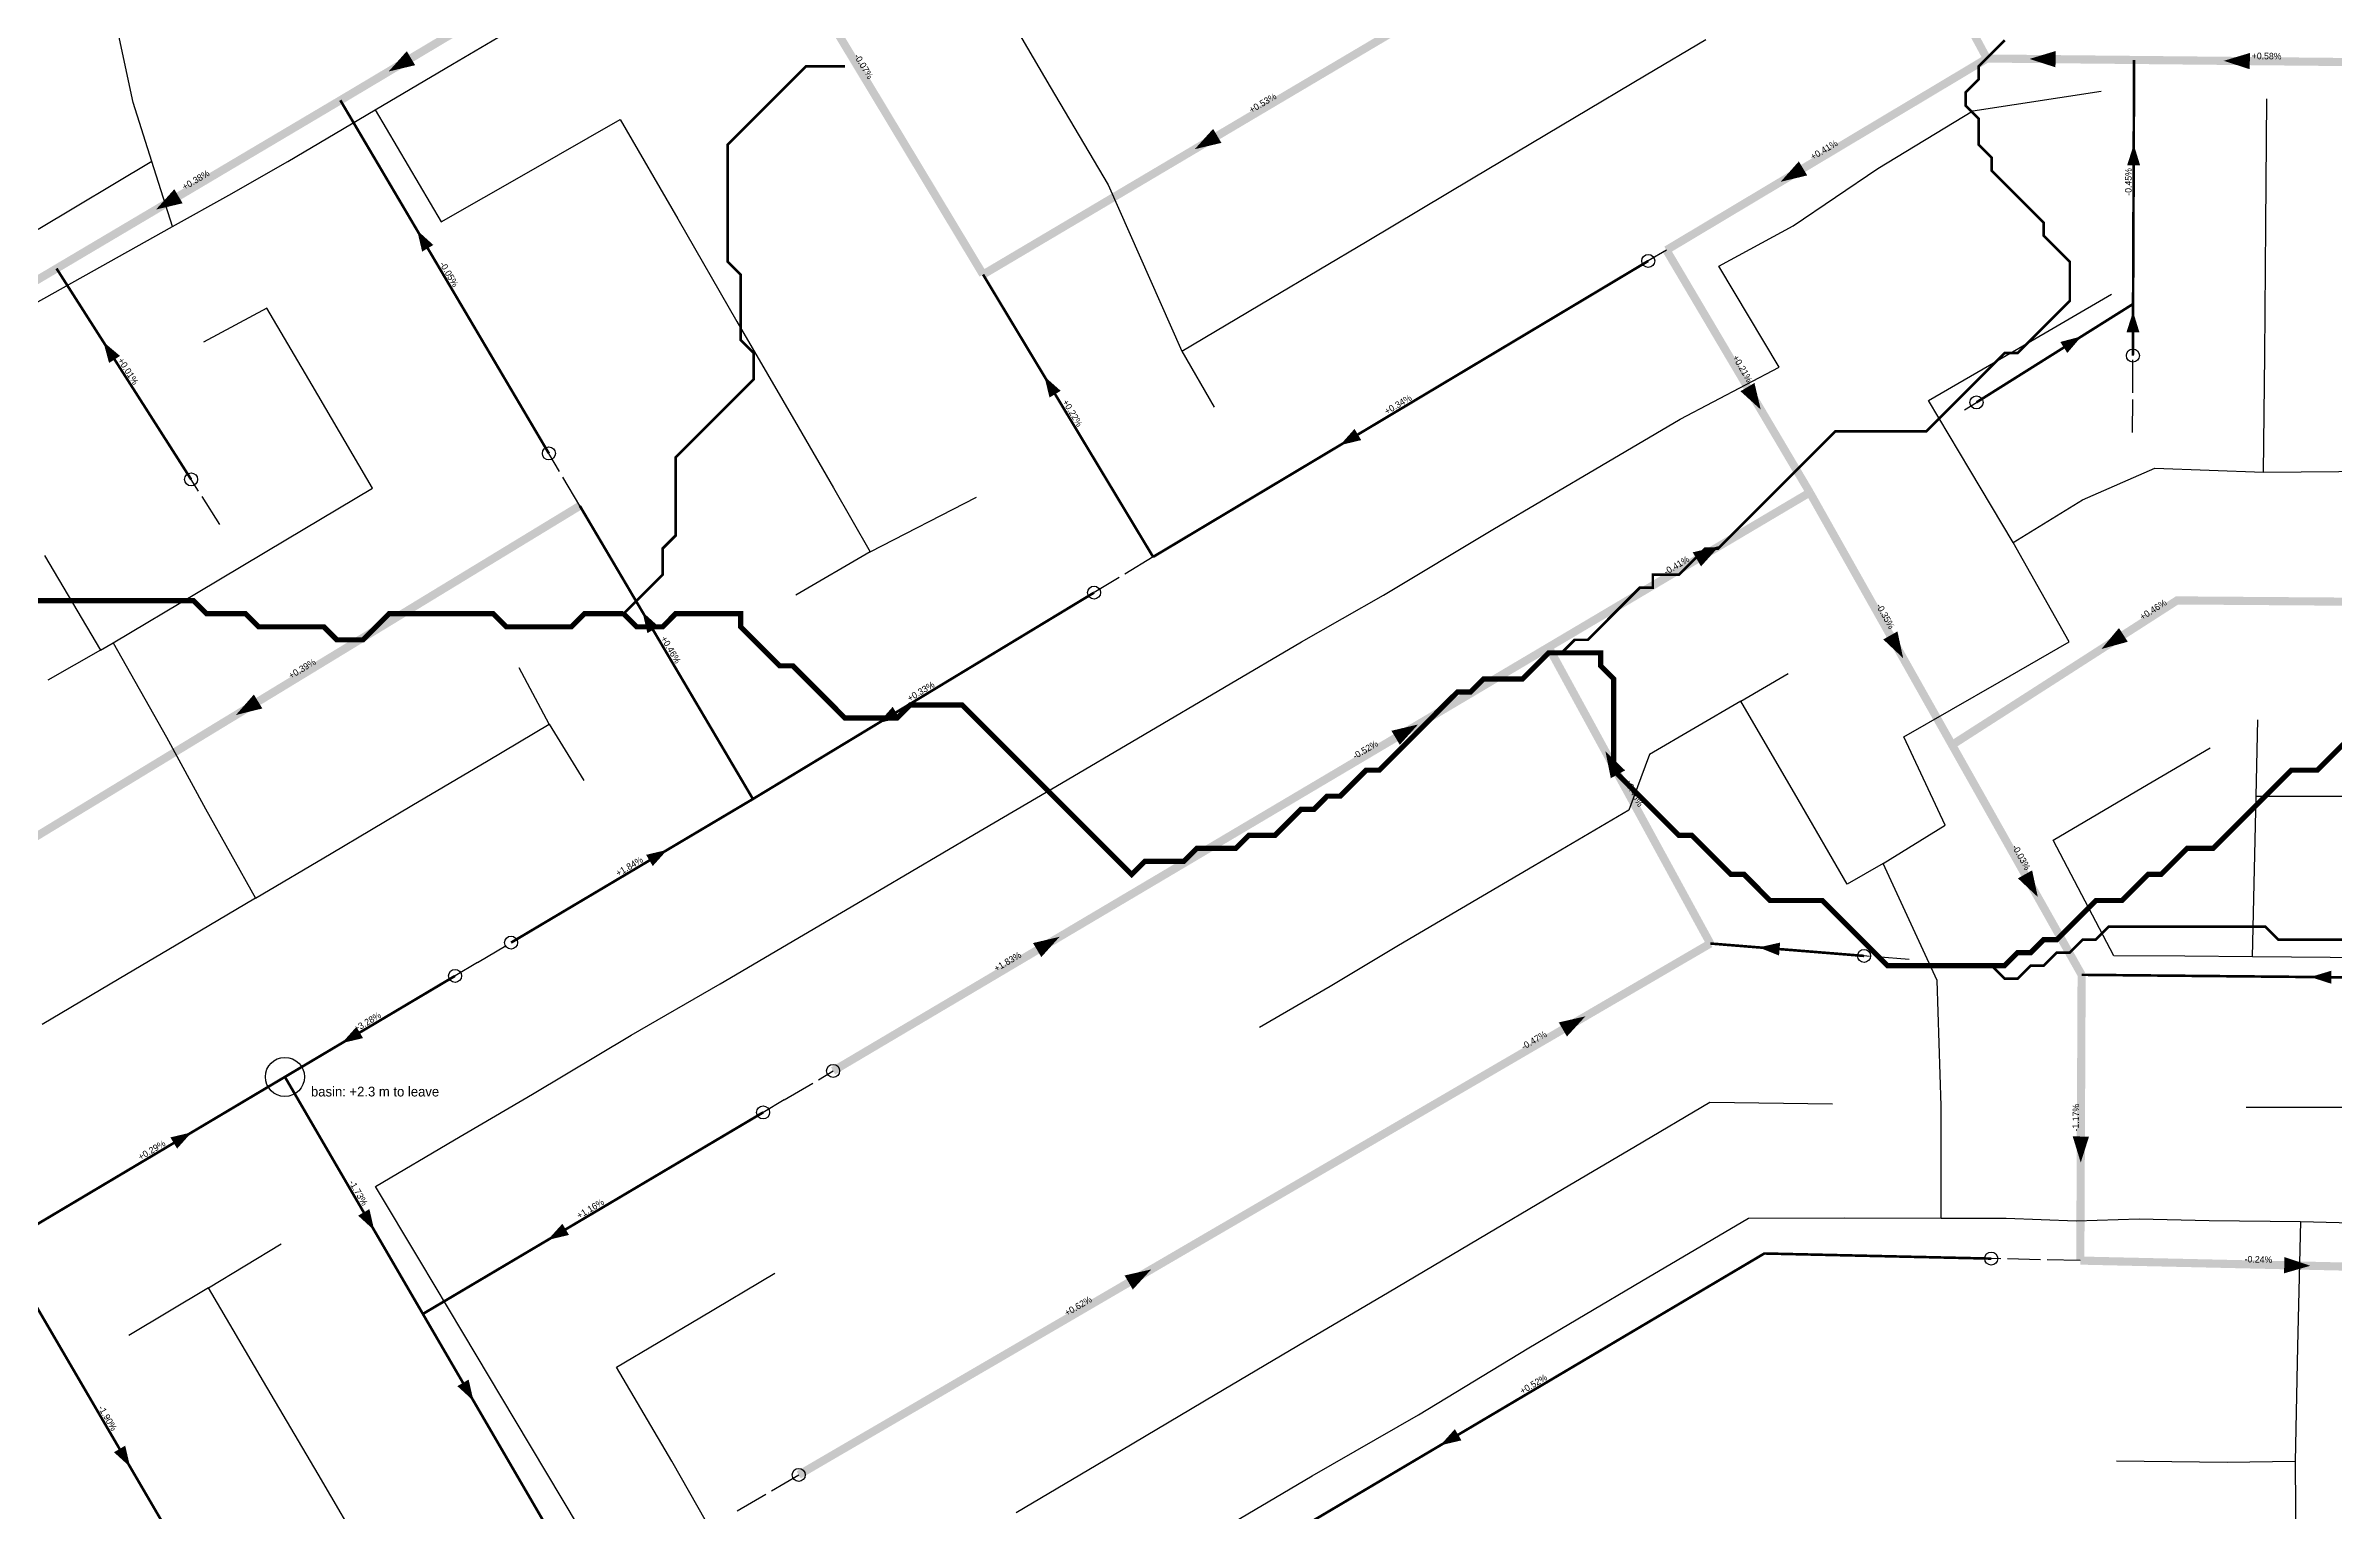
# Model space of a CAD drawing. Header units: metres. Extents: x 442821 to 452274, y 2561971 to 2571293.
# Drawn here: x 446058 to 446761, y 2566701 to 2567151 of the extents above; entities that cross this region are included whole.
import ezdxf
from ezdxf.enums import TextEntityAlignment as Align

# ---------------------------------------------------------------- set-up
doc = ezdxf.new("R2010")
doc.units = ezdxf.units.M
doc.header["$LTSCALE"] = 8
doc.linetypes.add('DASHDOT', pattern=[3.556, 2.54, -0.508, 0, -0.508])
doc.linetypes.add('DASHED', pattern=[1.524, 1.27, -0.254])
for name, color, linetype in [('A_ARROWS', 7, 'Continuous'), ('A_BASINS', 1, 'Continuous'), ('A_BRANCH', 7, 'Continuous'), ('A_BUILT_2006', 252, 'Continuous'), ('A_GRADIENT', 8, 'Continuous'), ('A_HEAD_GAP', 8, 'Continuous'), ('A_HEADS', 8, 'Continuous'), ('A_LATERAL', 7, 'Continuous'), ('A_STREAMS', 5, 'Continuous'), ('A_SUBMAIN', 7, 'Continuous')]:
    doc.layers.add(name, color=color, linetype=linetype)

msp = doc.modelspace()

# ---------------------------------------------------------------- linework, layer by layer
at = {"layer": 'A_ARROWS', "color": 1}
for points in [[(446163.25, 2567142.79), (446168.84, 2567149.03), (446171.4, 2567144.73)], [(446667.06, 2567146.65), (446675.08, 2567149.08), (446675.03, 2567144.08)], [(446726.7, 2567146.07), (446734.73, 2567148.49), (446734.68, 2567143.49)], [(446410.79, 2567118.96), (446416.4, 2567125.18), (446418.95, 2567120.88)], [(446699.06, 2567120.37), (446701.03, 2567113.97), (446697.03, 2567113.98)], [(446590.65, 2567108.93), (446596.23, 2567115.18), (446598.8, 2567110.89)], [(446091.85, 2567100.42), (446097.46, 2567106.65), (446100.01, 2567102.34)], [(446172.02, 2567094.03), (446176.99, 2567089.54), (446173.55, 2567087.5)], [(446698.85, 2567069.09), (446700.82, 2567062.68), (446696.82, 2567062.69)], [(446683.02, 2567061.47), (446678.66, 2567056.37), (446676.53, 2567059.76)], [(446075.67, 2567059.79), (446080.8, 2567055.47), (446077.43, 2567053.32)], [(446364.59, 2567049.21), (446369.6, 2567044.76), (446366.18, 2567042.7)], [(446584.53, 2567039.01), (446578.31, 2567044.63), (446582.61, 2567047.17)], [(446455.35, 2567028.06), (446459.82, 2567033.06), (446461.87, 2567029.63)], [(446571.82, 2566997.1), (446566.21, 2566990.87), (446563.66, 2566995.17)], [(446241.19, 2566976.89), (446246.16, 2566972.4), (446242.72, 2566970.36)], [(446628.26, 2566962.69), (446622.16, 2566968.43), (446626.51, 2566970.89)], [(446689.14, 2566965.5), (446694.52, 2566971.93), (446697.23, 2566967.72)], [(446116.36, 2566945.22), (446121.89, 2566951.51), (446124.49, 2566947.24)], [(446313.58, 2566942.71), (446318.02, 2566947.74), (446320.09, 2566944.32)], [(446479.32, 2566942.32), (446473.71, 2566936.09), (446471.16, 2566940.39)], [(446536.86, 2566934.05), (446542.89, 2566928.23), (446538.5, 2566925.83)], [(446248.85, 2566903.85), (446244.36, 2566898.86), (446242.32, 2566902.3)], [(446669.61, 2566889.34), (446663.5, 2566895.08), (446667.86, 2566897.54)], [(446369.27, 2566877.14), (446363.66, 2566870.91), (446361.11, 2566875.21)], [(446583.94, 2566873.88), (446590.49, 2566875.36), (446590.16, 2566871.37)], [(446753.32, 2566864.79), (446759.74, 2566866.73), (446759.7, 2566862.73)], [(446530.7, 2566852.72), (446525.04, 2566846.53), (446522.53, 2566850.85)], [(446148.87, 2566844.49), (446153.36, 2566849.47), (446155.4, 2566846.03)], [(446102.79, 2566817.1), (446098.32, 2566812.11), (446096.27, 2566815.55)], [(446682.79, 2566807.82), (446680.33, 2566815.84), (446685.33, 2566815.81)], [(446158.85, 2566787), (446153.9, 2566791.53), (446157.36, 2566793.54)], [(446212.12, 2566784.06), (446216.61, 2566789.04), (446218.64, 2566785.6)], [(446397.4, 2566775.02), (446391.75, 2566768.84), (446389.23, 2566773.16)], [(446753.26, 2566776.14), (446745.21, 2566773.82), (446745.32, 2566778.82)], [(446189.32, 2566734.66), (446184.37, 2566739.18), (446187.83, 2566741.2)], [(446486.13, 2566721), (446490.62, 2566725.98), (446492.65, 2566722.54)], [(446083.89, 2566714.38), (446078.94, 2566718.89), (446082.39, 2566720.91)]]:
    msp.add_solid(points, dxfattribs=at)
at = {"layer": 'A_BASINS', "color": 1}
msp.add_circle((446131.42, 2566834.12), 6, dxfattribs=at)
at = {"layer": 'A_BRANCH', "color": 1, "linetype": 'DASHED', "const_width": 0.8}
for points in [[(446212.47, 2567025.53), (446148.44, 2567133.95)], [(446549.99, 2567084.62), (446397.98, 2566993.77)], [(446379.84, 2566982.8), (446275.11, 2566919.44)], [(446051.26, 2566786.45), (446131.42, 2566834.12)]]:
    msp.add_lwpolyline(points, dxfattribs=at)
at = {"layer": 'A_BRANCH', "color": 1, "const_width": 0.8}
for points in [[(446183.65, 2566865.13), (446131.42, 2566834.12)], [(446278.23, 2566823.22), (446173.78, 2566761.35)], [(446655.31, 2566778.34), (446585.64, 2566779.91), (446385.54, 2566661.45)]]:
    msp.add_lwpolyline(points, dxfattribs=at)
at = {"layer": 'A_BUILT_2006', "color": 252}
for points in [[(446084.79, 2567133.27), (446076.11, 2567173.87)], [(446350.7, 2567164.88), (446366.38, 2567138.05)], [(446182.92, 2567145.04), (446203.8, 2567157.36)], [(446549.32, 2567141.73), (446567.68, 2567152.66)], [(446159.11, 2567130.99), (446182.92, 2567145.04)], [(446527.39, 2567128.67), (446549.32, 2567141.73)], [(446090.55, 2567115.18), (446084.79, 2567133.27)], [(446366.38, 2567138.05), (446384.22, 2567107.97)], [(446649.64, 2567130.74), (446689.1, 2567136.73)], [(446739.58, 2567095.64), (446739.94, 2567134.36)], [(446132.3, 2567115.17), (446159.11, 2567130.99)], [(446159.11, 2567130.99), (446179.39, 2567096.61)], [(446205.56, 2567111.59), (446234.38, 2567128.09)], [(446234.38, 2567128.09), (446252.05, 2567097.53)], [(446496.23, 2567110.12), (446527.39, 2567128.67)], [(446620.54, 2567113.05), (446649.64, 2567130.74)], [(446090.55, 2567115.18), (446055.69, 2567094.33)], [(446096.92, 2567095.17), (446090.55, 2567115.18)], [(446114.21, 2567104.81), (446132.3, 2567115.17)], [(446179.39, 2567096.61), (446205.56, 2567111.59)], [(446594.45, 2567095.41), (446620.54, 2567113.05)], [(446096.92, 2567095.17), (446114.21, 2567104.81)], [(446384.22, 2567107.97), (446406.84, 2567056.89)], [(446463.7, 2567090.74), (446496.23, 2567110.12)], [(446252.05, 2567097.53), (446270.14, 2567066.07)], [(446069.51, 2567079.89), (446096.92, 2567095.17)], [(446434.06, 2567073.1), (446463.7, 2567090.74)], [(446571.64, 2567083.01), (446594.45, 2567095.41)], [(446739.29, 2567055.69), (446739.58, 2567095.64)], [(446590.2, 2567052.06), (446571.64, 2567083.01)], [(446036.6, 2567061.53), (446069.51, 2567079.89)], [(446125.87, 2567070.18), (446106.42, 2567059.71)], [(446139.79, 2567046.47), (446125.87, 2567070.18)], [(446406.84, 2567056.89), (446434.06, 2567073.1)], [(446663.73, 2567057.87), (446692.19, 2567074.43)], [(446270.14, 2567066.07), (446288.96, 2567033.71)], [(446406.84, 2567056.89), (446416.73, 2567039.76)], [(446636.03, 2567041.76), (446663.73, 2567057.87)], [(446738.89, 2567019.8), (446739.29, 2567055.69)], [(446559.83, 2567036.05), (446590.2, 2567052.06)], [(446158.34, 2567014.87), (446139.79, 2567046.47)], [(446648.78, 2567020.45), (446636.03, 2567041.76)], [(446288.96, 2567033.71), (446299.8, 2567014.97)], [(446535.67, 2567021.84), (446559.83, 2567036.05)], [(446502.26, 2567002.19), (446535.67, 2567021.84)], [(446662.09, 2566998.23), (446648.78, 2567020.45)], [(446683.3, 2567011.27), (446705.53, 2567020.99)], [(446705.53, 2567020.99), (446738.89, 2567019.8)], [(446738.89, 2567019.8), (446773.6, 2567020.1)], [(446131.71, 2566999.02), (446158.34, 2567014.87)], [(446299.8, 2567014.97), (446311.15, 2566995.35)], [(446311.15, 2566995.35), (446343.79, 2567012.15)], [(446662.09, 2566998.23), (446683.3, 2567011.27)], [(446104.74, 2566982.96), (446131.71, 2566999.02)], [(446468.67, 2566982), (446502.26, 2567002.19)], [(446679.19, 2566967.67), (446662.09, 2566998.23)], [(446057.56, 2566994.22), (446074.82, 2566965.15)], [(446311.15, 2566995.35), (446288.28, 2566982.07)], [(446078.65, 2566967.36), (446104.74, 2566982.96)], [(446443.54, 2566967.66), (446468.67, 2566982)], [(446074.82, 2566965.15), (446058.66, 2566955.89)], [(446074.82, 2566965.15), (446078.65, 2566967.36)], [(446078.65, 2566967.36), (446095.03, 2566938.38)], [(446419.94, 2566953.79), (446443.54, 2566967.66)], [(446657.73, 2566955.27), (446679.19, 2566967.67)], [(446212.59, 2566942.39), (446203.33, 2566959.76)], [(446578.45, 2566949.52), (446592.91, 2566957.95)], [(446395.22, 2566939.25), (446419.94, 2566953.79)], [(446578.45, 2566949.52), (446550.34, 2566933.13)], [(446596.01, 2566919.28), (446578.45, 2566949.52)], [(446628.51, 2566938.49), (446657.73, 2566955.27)], [(446193.78, 2566931.26), (446212.59, 2566942.39)], [(446212.59, 2566942.39), (446223.17, 2566925.12)], [(446736.64, 2566920.33), (446737.21, 2566943.71)], [(446095.03, 2566938.38), (446107.05, 2566916.47)], [(446368.14, 2566923.33), (446395.22, 2566939.25)], [(446641.16, 2566911.4), (446628.51, 2566938.49)], [(446701.74, 2566922.99), (446722.51, 2566935.2)], [(446170.36, 2566917.41), (446193.78, 2566931.26)], [(446550.34, 2566933.13), (446544.07, 2566916.05)], [(446343.19, 2566908.66), (446368.14, 2566923.33)], [(446674.34, 2566906.79), (446701.74, 2566922.99)], [(446107.05, 2566916.47), (446122.37, 2566889.02)], [(446145.57, 2566902.74), (446170.36, 2566917.41)], [(446544.07, 2566916.05), (446521.44, 2566902.74)], [(446611.08, 2566893.33), (446596.01, 2566919.28)], [(446736.14, 2566897.89), (446736.64, 2566920.33)], [(446736.64, 2566920.33), (446769.12, 2566920.33)], [(446313.94, 2566891.46), (446343.19, 2566908.66)], [(446622.13, 2566899.67), (446641.16, 2566911.4)], [(446692.96, 2566871.28), (446674.34, 2566906.79)], [(446122.37, 2566889.02), (446145.57, 2566902.74)], [(446521.44, 2566902.74), (446499.16, 2566889.63)], [(446622.13, 2566899.67), (446611.08, 2566893.33)], [(446638.69, 2566863.7), (446622.13, 2566899.67)], [(446735.52, 2566871), (446736.14, 2566897.89)], [(446122.37, 2566889.02), (446102.55, 2566877.27)], [(446290.64, 2566877.76), (446313.94, 2566891.46)], [(446499.16, 2566889.63), (446473.31, 2566874.43)], [(446102.55, 2566877.27), (446080.56, 2566864.24)], [(446265.08, 2566862.73), (446290.64, 2566877.76)], [(446473.31, 2566874.43), (446452.38, 2566861.91)], [(446714.79, 2566871.21), (446692.96, 2566871.28)], [(446735.52, 2566871), (446714.79, 2566871.21)], [(446771.35, 2566870.63), (446735.52, 2566871)], [(446080.56, 2566864.24), (446056.88, 2566850.2)], [(446237.7, 2566846.96), (446265.08, 2566862.73)], [(446452.38, 2566861.91), (446430.68, 2566849.34)], [(446639.94, 2566825.27), (446638.69, 2566863.7)], [(446207.46, 2566828.85), (446237.7, 2566846.96)], [(446183.49, 2566814.76), (446207.46, 2566828.85)], [(446546.04, 2566812.89), (446568.91, 2566826.41)], [(446568.91, 2566826.41), (446606.53, 2566825.81)], [(446639.94, 2566790.79), (446639.94, 2566825.27)], [(446771.11, 2566824.7), (446733.54, 2566824.76)], [(446159.24, 2566800.5), (446183.49, 2566814.76)], [(446523.71, 2566799.67), (446546.04, 2566812.89)], [(446172.85, 2566777.74), (446159.24, 2566800.5)], [(446495.29, 2566782.86), (446523.71, 2566799.67)], [(446547.91, 2566771.42), (446580.8, 2566790.79)], [(446580.8, 2566790.79), (446610.14, 2566790.85)], [(446610.14, 2566790.85), (446639.94, 2566790.79)], [(446639.94, 2566790.79), (446659.93, 2566790.79)], [(446659.93, 2566790.79), (446681.35, 2566789.97)], [(446681.35, 2566789.97), (446700.7, 2566790.5)], [(446700.7, 2566790.5), (446722.21, 2566790.02)], [(446722.21, 2566790.02), (446750.22, 2566789.74)], [(446750.22, 2566789.74), (446749.38, 2566751.4)], [(446750.22, 2566789.74), (446789.81, 2566788.7)], [(446107.93, 2566769.41), (446130.28, 2566782.85)], [(446469.91, 2566767.84), (446495.29, 2566782.86)], [(446186.05, 2566755.64), (446172.85, 2566777.74)], [(446258.76, 2566760.16), (446281.88, 2566773.88)], [(446107.93, 2566769.41), (446083.46, 2566754.69)], [(446124.87, 2566740.6), (446107.93, 2566769.41)], [(446444.92, 2566753.06), (446469.91, 2566767.84)], [(446513.36, 2566750.93), (446547.91, 2566771.42)], [(446233.19, 2566745), (446258.76, 2566760.16)], [(446202.15, 2566728.69), (446186.05, 2566755.64)], [(446417.07, 2566736.58), (446444.92, 2566753.06)], [(446479.5, 2566730.39), (446513.36, 2566750.93)], [(446749.38, 2566751.4), (446748.6, 2566716.05)], [(446141.58, 2566712.16), (446124.87, 2566740.6)], [(446250.26, 2566716.14), (446233.19, 2566745)], [(446388.32, 2566719.57), (446417.07, 2566736.58)], [(446221.56, 2566696.2), (446202.15, 2566728.69)], [(446446.78, 2566711.61), (446479.5, 2566730.39)], [(446355.89, 2566700.38), (446388.32, 2566719.57)], [(446156.48, 2566686.81), (446141.58, 2566712.16)], [(446271.54, 2566678.72), (446250.26, 2566716.14)], [(446415.76, 2566693.34), (446446.78, 2566711.61)], [(446727.75, 2566715.78), (446693.75, 2566716.2)], [(446748.6, 2566716.05), (446727.75, 2566715.78)], [(446748.6, 2566716.05), (446748.87, 2566687.05)]]:
    msp.add_lwpolyline(points, dxfattribs=at)
at = {"layer": 'A_HEAD_GAP', "color": 8, "linetype": 'DASHED'}
for points in [[(446555.58, 2567087.96), (446549.99, 2567084.62)], [(446698.7, 2567031.94), (446698.79, 2567055.58)], [(446647.1, 2567038.91), (446650.78, 2567041.22)], [(446221.96, 2567009.45), (446212.47, 2567025.53)], [(446111.46, 2567003.71), (446102.61, 2567017.58)], [(446397.98, 2566993.77), (446379.84, 2566982.8)], [(446190.59, 2566869.25), (446200.85, 2566875.35)], [(446190.59, 2566869.25), (446183.65, 2566865.13)], [(446630.1, 2566870.15), (446616.25, 2566871.27)], [(446284.72, 2566827.06), (446299.74, 2566835.96)], [(446284.72, 2566827.06), (446278.23, 2566823.22)], [(446682.65, 2566777.73), (446655.31, 2566778.34)], [(446270.31, 2566700.94), (446289.16, 2566711.93)]]:
    msp.add_lwpolyline(points, dxfattribs=at)
at = {"layer": 'A_HEADS', "color": 1}
for centre in [(446549.99, 2567084.62), (446698.79, 2567055.58), (446650.78, 2567041.22), (446212.47, 2567025.53), (446102.61, 2567017.58), (446379.84, 2566982.8), (446200.85, 2566875.35), (446616.25, 2566871.27), (446183.65, 2566865.13), (446299.74, 2566835.96), (446278.23, 2566823.22), (446655.31, 2566778.34), (446289.16, 2566711.93)]:
    msp.add_circle(centre, 2, dxfattribs=at)
at = {"layer": 'A_LATERAL', "color": 1, "linetype": 'DASHDOT', "const_width": 0.8}
for points in [[(446698.86, 2567071.42), (446699.17, 2567146.34)], [(446650.78, 2567041.22), (446698.86, 2567071.42)], [(446131.42, 2566834.12), (446173.78, 2566761.35)], [(446044.24, 2566782.28), (446106.96, 2566674.87)], [(446173.78, 2566761.35), (446196.33, 2566722.62)]]:
    msp.add_lwpolyline(points, dxfattribs=at)
at = {"layer": 'A_LATERAL', "color": 1, "linetype": 'DASHED', "const_width": 0.8}
for points in [[(446102.61, 2567017.58), (446061.3, 2567082.31)], [(446397.98, 2566993.77), (446345.77, 2567080.46)], [(446698.79, 2567055.58), (446698.86, 2567071.42)], [(446275.11, 2566919.44), (446221.96, 2567009.45)], [(446616.25, 2566871.27), (446569.05, 2566875.08)]]:
    msp.add_lwpolyline(points, dxfattribs=at)
at = {"layer": 'A_LATERAL', "color": 1, "const_width": 0.8}
for points in [[(446200.85, 2566875.35), (446275.11, 2566919.44)], [(446868.7, 2566863.68), (446683.06, 2566865.47)], [(446196.33, 2566722.62), (446271.48, 2566593.52)]]:
    msp.add_lwpolyline(points, dxfattribs=at)
at = {"layer": 'A_STREAMS', "color": 5}
for points, const_width in [([(446659.43, 2567152.38), (446655.43, 2567148.38), (446651.43, 2567144.37), (446651.43, 2567140.37), (446647.43, 2567136.37), (446647.43, 2567132.37), (446651.43, 2567128.37), (446651.43, 2567124.37), (446651.43, 2567120.37), (446655.43, 2567116.36), (446655.43, 2567112.36), (446659.43, 2567108.36), (446663.43, 2567104.36), (446667.43, 2567100.36), (446671.43, 2567096.36), (446671.43, 2567092.36), (446675.43, 2567088.35), (446679.43, 2567084.35), (446679.43, 2567080.35), (446679.43, 2567076.35), (446679.43, 2567072.35), (446675.43, 2567068.35), (446671.43, 2567064.35), (446667.43, 2567060.34), (446663.43, 2567056.34), (446659.43, 2567056.34), (446655.43, 2567052.34), (446651.43, 2567048.34), (446647.43, 2567044.34), (446643.43, 2567040.34), (446639.43, 2567036.34), (446635.43, 2567032.33), (446631.42, 2567032.33), (446627.42, 2567032.33), (446623.42, 2567032.33), (446619.42, 2567032.33), (446615.42, 2567032.33), (446611.42, 2567032.33), (446607.42, 2567032.33), (446603.42, 2567028.33), (446599.42, 2567024.33), (446595.42, 2567020.33), (446591.42, 2567016.33), (446587.42, 2567012.33), (446583.42, 2567008.33), (446579.42, 2567004.32), (446575.42, 2567000.32), (446571.42, 2566996.32), (446567.42, 2566996.32), (446563.42, 2566992.32), (446559.41, 2566988.32), (446555.41, 2566988.32), (446551.41, 2566988.32), (446551.41, 2566984.32), (446547.41, 2566984.32), (446543.41, 2566980.32), (446539.41, 2566976.32), (446535.41, 2566972.31), (446531.41, 2566968.31), (446527.41, 2566968.31), (446523.41, 2566964.31)], 0.8), ([(446303.38, 2567144.37), (446299.38, 2567144.37), (446295.38, 2567144.37), (446291.38, 2567144.37), (446287.38, 2567140.37), (446283.38, 2567136.37), (446279.38, 2567132.37), (446275.38, 2567128.37), (446271.38, 2567124.37), (446267.37, 2567120.37), (446267.37, 2567116.36), (446267.37, 2567112.36), (446267.37, 2567108.36), (446267.37, 2567104.36), (446267.37, 2567100.36), (446267.37, 2567096.36), (446267.37, 2567092.36), (446267.37, 2567088.35), (446267.37, 2567084.35), (446271.38, 2567080.35), (446271.38, 2567076.35), (446271.38, 2567072.35), (446271.38, 2567068.35), (446271.38, 2567064.35), (446271.38, 2567060.34), (446275.38, 2567056.34), (446275.38, 2567052.34), (446275.38, 2567048.34), (446271.38, 2567044.34), (446267.37, 2567040.34), (446263.37, 2567036.34), (446259.37, 2567032.33), (446255.37, 2567028.33), (446251.37, 2567024.33), (446251.37, 2567020.33), (446251.37, 2567016.33), (446251.37, 2567012.33), (446251.37, 2567008.33), (446251.37, 2567004.32), (446251.37, 2567000.32), (446247.37, 2566996.32), (446247.37, 2566992.32), (446247.37, 2566988.32), (446243.37, 2566984.32), (446239.37, 2566980.32), (446235.37, 2566976.32)], 0.8), ([(446235.37, 2566976.32), (446231.37, 2566976.32), (446227.37, 2566976.32), (446223.37, 2566976.32), (446219.37, 2566972.31), (446215.37, 2566972.31), (446211.37, 2566972.31), (446207.37, 2566972.31), (446203.37, 2566972.31), (446199.37, 2566972.31), (446195.36, 2566976.32), (446191.36, 2566976.32), (446187.36, 2566976.32), (446183.36, 2566976.32), (446179.36, 2566976.32), (446175.36, 2566976.32), (446171.36, 2566976.32), (446167.36, 2566976.32), (446163.36, 2566976.32), (446159.36, 2566972.31), (446155.36, 2566968.31), (446151.36, 2566968.31), (446147.36, 2566968.31), (446143.36, 2566972.31), (446139.36, 2566972.31), (446135.36, 2566972.31), (446131.36, 2566972.31), (446127.36, 2566972.31), (446123.35, 2566972.31), (446119.35, 2566976.32), (446115.35, 2566976.32), (446111.35, 2566976.32), (446107.35, 2566976.32), (446103.35, 2566980.32), (446099.35, 2566980.32), (446095.35, 2566980.32), (446091.35, 2566980.32), (446087.35, 2566980.32), (446083.35, 2566980.32), (446079.35, 2566980.32), (446075.35, 2566980.32), (446071.35, 2566980.32), (446067.35, 2566980.32), (446063.35, 2566980.32), (446059.35, 2566980.32), (446055.35, 2566980.32)], 1.6), ([(446523.41, 2566964.31), (446519.41, 2566964.31), (446515.41, 2566960.31), (446511.41, 2566956.31), (446507.41, 2566956.31), (446503.41, 2566956.31), (446499.41, 2566956.31), (446495.41, 2566952.31), (446491.41, 2566952.31), (446487.4, 2566948.31), (446483.4, 2566944.3), (446479.4, 2566940.3), (446475.4, 2566936.3), (446471.4, 2566932.3), (446467.4, 2566928.3), (446463.4, 2566928.3), (446459.4, 2566924.3), (446455.4, 2566920.3), (446451.4, 2566920.3), (446447.4, 2566916.29), (446443.4, 2566916.29), (446439.4, 2566912.29), (446435.4, 2566908.29), (446431.4, 2566908.29), (446427.4, 2566908.29), (446423.4, 2566904.29), (446419.4, 2566904.29), (446415.4, 2566904.29), (446411.39, 2566904.29), (446407.39, 2566900.29), (446403.39, 2566900.29), (446399.39, 2566900.29), (446395.39, 2566900.29), (446391.39, 2566896.29), (446387.39, 2566900.29), (446383.39, 2566904.29), (446379.39, 2566908.29), (446375.39, 2566912.29), (446371.39, 2566916.29), (446367.39, 2566920.3), (446363.39, 2566924.3), (446359.39, 2566928.3), (446355.39, 2566932.3), (446351.39, 2566936.3), (446347.39, 2566940.3), (446343.39, 2566944.3), (446339.38, 2566948.31), (446335.38, 2566948.31), (446331.38, 2566948.31), (446327.38, 2566948.31), (446323.38, 2566948.31), (446319.38, 2566944.3), (446315.38, 2566944.3), (446311.38, 2566944.3), (446307.38, 2566944.3), (446303.38, 2566944.3), (446299.38, 2566948.31), (446295.38, 2566952.31), (446291.38, 2566956.31), (446287.38, 2566960.31), (446283.38, 2566960.31), (446279.38, 2566964.31), (446275.38, 2566968.31), (446271.38, 2566972.31), (446271.38, 2566976.32), (446267.37, 2566976.32), (446263.37, 2566976.32), (446259.37, 2566976.32), (446255.37, 2566976.32), (446251.37, 2566976.32), (446247.37, 2566972.31), (446243.37, 2566972.31), (446239.37, 2566972.31), (446235.37, 2566976.32)], 1.6), ([(446655.43, 2566868.28), (446651.43, 2566868.28), (446647.43, 2566868.28), (446643.43, 2566868.28), (446639.43, 2566868.28), (446635.43, 2566868.28), (446631.42, 2566868.28), (446627.42, 2566868.28), (446623.42, 2566868.28), (446619.42, 2566872.28), (446615.42, 2566876.28), (446611.42, 2566880.28), (446607.42, 2566884.28), (446603.42, 2566888.28), (446599.42, 2566888.28), (446595.42, 2566888.28), (446591.42, 2566888.28), (446587.42, 2566888.28), (446583.42, 2566892.29), (446579.42, 2566896.29), (446575.42, 2566896.29), (446571.42, 2566900.29), (446567.42, 2566904.29), (446563.42, 2566908.29), (446559.41, 2566908.29), (446555.41, 2566912.29), (446551.41, 2566916.29), (446547.41, 2566920.3), (446543.41, 2566924.3), (446539.41, 2566928.3), (446539.41, 2566932.3), (446539.41, 2566936.3), (446539.41, 2566940.3), (446539.41, 2566944.3), (446539.41, 2566948.31), (446539.41, 2566952.31), (446539.41, 2566956.31), (446535.41, 2566960.31), (446535.41, 2566964.31), (446531.41, 2566964.31), (446527.41, 2566964.31), (446523.41, 2566964.31)], 1.6), ([(446763.44, 2566936.3), (446759.44, 2566932.3), (446755.44, 2566928.3), (446751.44, 2566928.3), (446747.44, 2566928.3), (446743.44, 2566924.3), (446739.44, 2566920.3), (446735.44, 2566916.29), (446731.44, 2566912.29), (446727.44, 2566908.29), (446723.44, 2566904.29), (446719.44, 2566904.29), (446715.44, 2566904.29), (446711.44, 2566900.29), (446707.44, 2566896.29), (446703.43, 2566896.29), (446699.43, 2566892.29), (446695.43, 2566888.28), (446691.43, 2566888.28), (446687.43, 2566888.28), (446683.43, 2566884.28), (446679.43, 2566880.28), (446675.43, 2566876.28), (446671.43, 2566876.28), (446667.43, 2566872.28), (446663.43, 2566872.28), (446659.43, 2566868.28), (446655.43, 2566868.28)], 1.6), ([(446763.44, 2566876.28), (446759.44, 2566876.28), (446755.44, 2566876.28), (446751.44, 2566876.28), (446747.44, 2566876.28), (446743.44, 2566876.28), (446739.44, 2566880.28), (446735.44, 2566880.28), (446731.44, 2566880.28), (446727.44, 2566880.28), (446723.44, 2566880.28), (446719.44, 2566880.28), (446715.44, 2566880.28), (446711.44, 2566880.28), (446707.44, 2566880.28), (446703.43, 2566880.28), (446699.43, 2566880.28), (446695.43, 2566880.28), (446691.43, 2566880.28), (446687.43, 2566876.28), (446683.43, 2566876.28), (446679.43, 2566872.28), (446675.43, 2566872.28), (446671.43, 2566868.28), (446667.43, 2566868.28), (446663.43, 2566864.28), (446659.43, 2566864.28), (446655.43, 2566868.28)], 0.8)]:
    msp.add_lwpolyline(points, dxfattribs=dict(at, const_width=const_width))
at = {"layer": 'A_SUBMAIN', "color": 1, "linetype": 'DASHED', "const_width": 2.5}
for points in [[(446629.47, 2567222.34), (446628.69, 2567193.66), (446653.99, 2567146.78)], [(446345.77, 2567080.46), (446269.76, 2567206.64)], [(446653.99, 2567146.78), (446555.58, 2567087.96)], [(446699.17, 2567146.34), (446653.99, 2567146.78)], [(446148.44, 2567133.95), (446061.3, 2567082.31)], [(446061.3, 2567082.31), (445967.76, 2567026.98)], [(446555.58, 2567087.96), (446599.6, 2567013.55)], [(446221.96, 2567009.45), (446053.07, 2566906.72)], [(446779.03, 2566979.92), (446712.36, 2566980.41), (446643.28, 2566936.04)], [(446569.05, 2566875.08), (446519.39, 2566966.05)], [(446643.28, 2566936.04), (446683.06, 2566865.47)]]:
    msp.add_lwpolyline(points, dxfattribs=at)
at = {"layer": 'A_SUBMAIN', "color": 1, "const_width": 2.5}
for points in [[(446519.09, 2567183.07), (446345.77, 2567080.46)], [(446196.21, 2567162.43), (446148.44, 2567133.95)], [(446780.5, 2567145.54), (446699.17, 2567146.34)], [(446299.74, 2566835.96), (446408.46, 2566900.34)], [(446289.16, 2566711.93), (446462.36, 2566812.89)]]:
    msp.add_lwpolyline(points, dxfattribs=at)
at = {"layer": 'A_SUBMAIN', "color": 1, "linetype": 'DASHDOT', "const_width": 2.5}
for points in [[(446519.39, 2566966.05), (446599.6, 2567013.55)], [(446599.6, 2567013.55), (446643.28, 2566936.04)], [(446408.46, 2566900.34), (446519.39, 2566966.05)], [(446462.36, 2566812.89), (446569.05, 2566875.08)], [(446683.06, 2566865.47), (446682.65, 2566777.73)], [(446682.65, 2566777.73), (446792, 2566775.26)]]:
    msp.add_lwpolyline(points, dxfattribs=at)

# ---------------------------------------------------------------- texts
at = {"layer": 'A_BASINS', "color": 1}
msp.add_text('basin: +2.3 m to leave', height=3, dxfattribs=at).set_placement((446139.42, 2566828.12))
at = {"layer": 'A_GRADIENT', "color": 1}
for s, rotation, p in [('-0.07%', 301.06267, (446307.76, 2567143.55)), ('+0.58%', 359.4375, (446739.84, 2567145.94)), ('+0.53%', 30.62555, (446432.43, 2567131.76)), ('+0.41%', 30.86598, (446604.78, 2567117.37)), ('+0.38%', 30.65394, (446104.87, 2567108.13)), ('-0.45%', 89.76421, (446699.01, 2567108.88)), ('-0.05%', 300.56185, (446180.45, 2567079.74)), ('+0.01%', 302.54734, (446081.95, 2567049.94)), ('+0.21%', -59.39381, (446577.59, 2567050.76)), ('+0.22%', 301.06267, (446371.87, 2567037.12)), ('+0.34%', 30.86598, (446473.99, 2567039.2)), ('-0.41%', 30.63702, (446559.49, 2566989.8)), ('-0.35%', -60.59197, (446621.44, 2566974.8)), ('+0.46%', 32.71428, (446705.87, 2566976.24)), ('+0.46%', 300.56185, (446248.54, 2566964.45)), ('+0.39%', 31.31038, (446137.52, 2566958.09)), ('+0.33%', 31.17211, (446327.48, 2566951.12)), ('-0.52%', 30.63702, (446463.92, 2566933.2)), ('+0.46%', 298.63168, (446544.22, 2566920.57)), ('+1.84%', 30.70083, (446237.98, 2566897.39)), ('-0.03%', -60.59197, (446663.17, 2566900.76)), ('+1.83%', 30.63702, (446354.1, 2566868.15)), ('+3.28%', 30.70083, (446157.54, 2566849.63)), ('-0.47%', 30.23818, (446515.71, 2566843.99)), ('-1.17%', 89.73128, (446682.86, 2566821.6)), ('+0.29%', 30.73839, (446091.34, 2566810.29)), ('-1.73%', -59.79502, (446152.6, 2566797.74)), ('+1.16%', 30.63702, (446226.01, 2566792.29)), ('-0.24%', -1.29091, (446737.33, 2566776.5)), ('+0.62%', 30.23818, (446375.76, 2566762.41)), ('+0.52%', 30.62789, (446515.58, 2566738.43)), ('-1.90%', -59.71642, (446075.6, 2566728.57))]:
    msp.add_text(s, height=2, rotation=rotation, dxfattribs=at).set_placement(p, align=Align.BOTTOM_CENTER)

doc.saveas('drawing.dxf')
